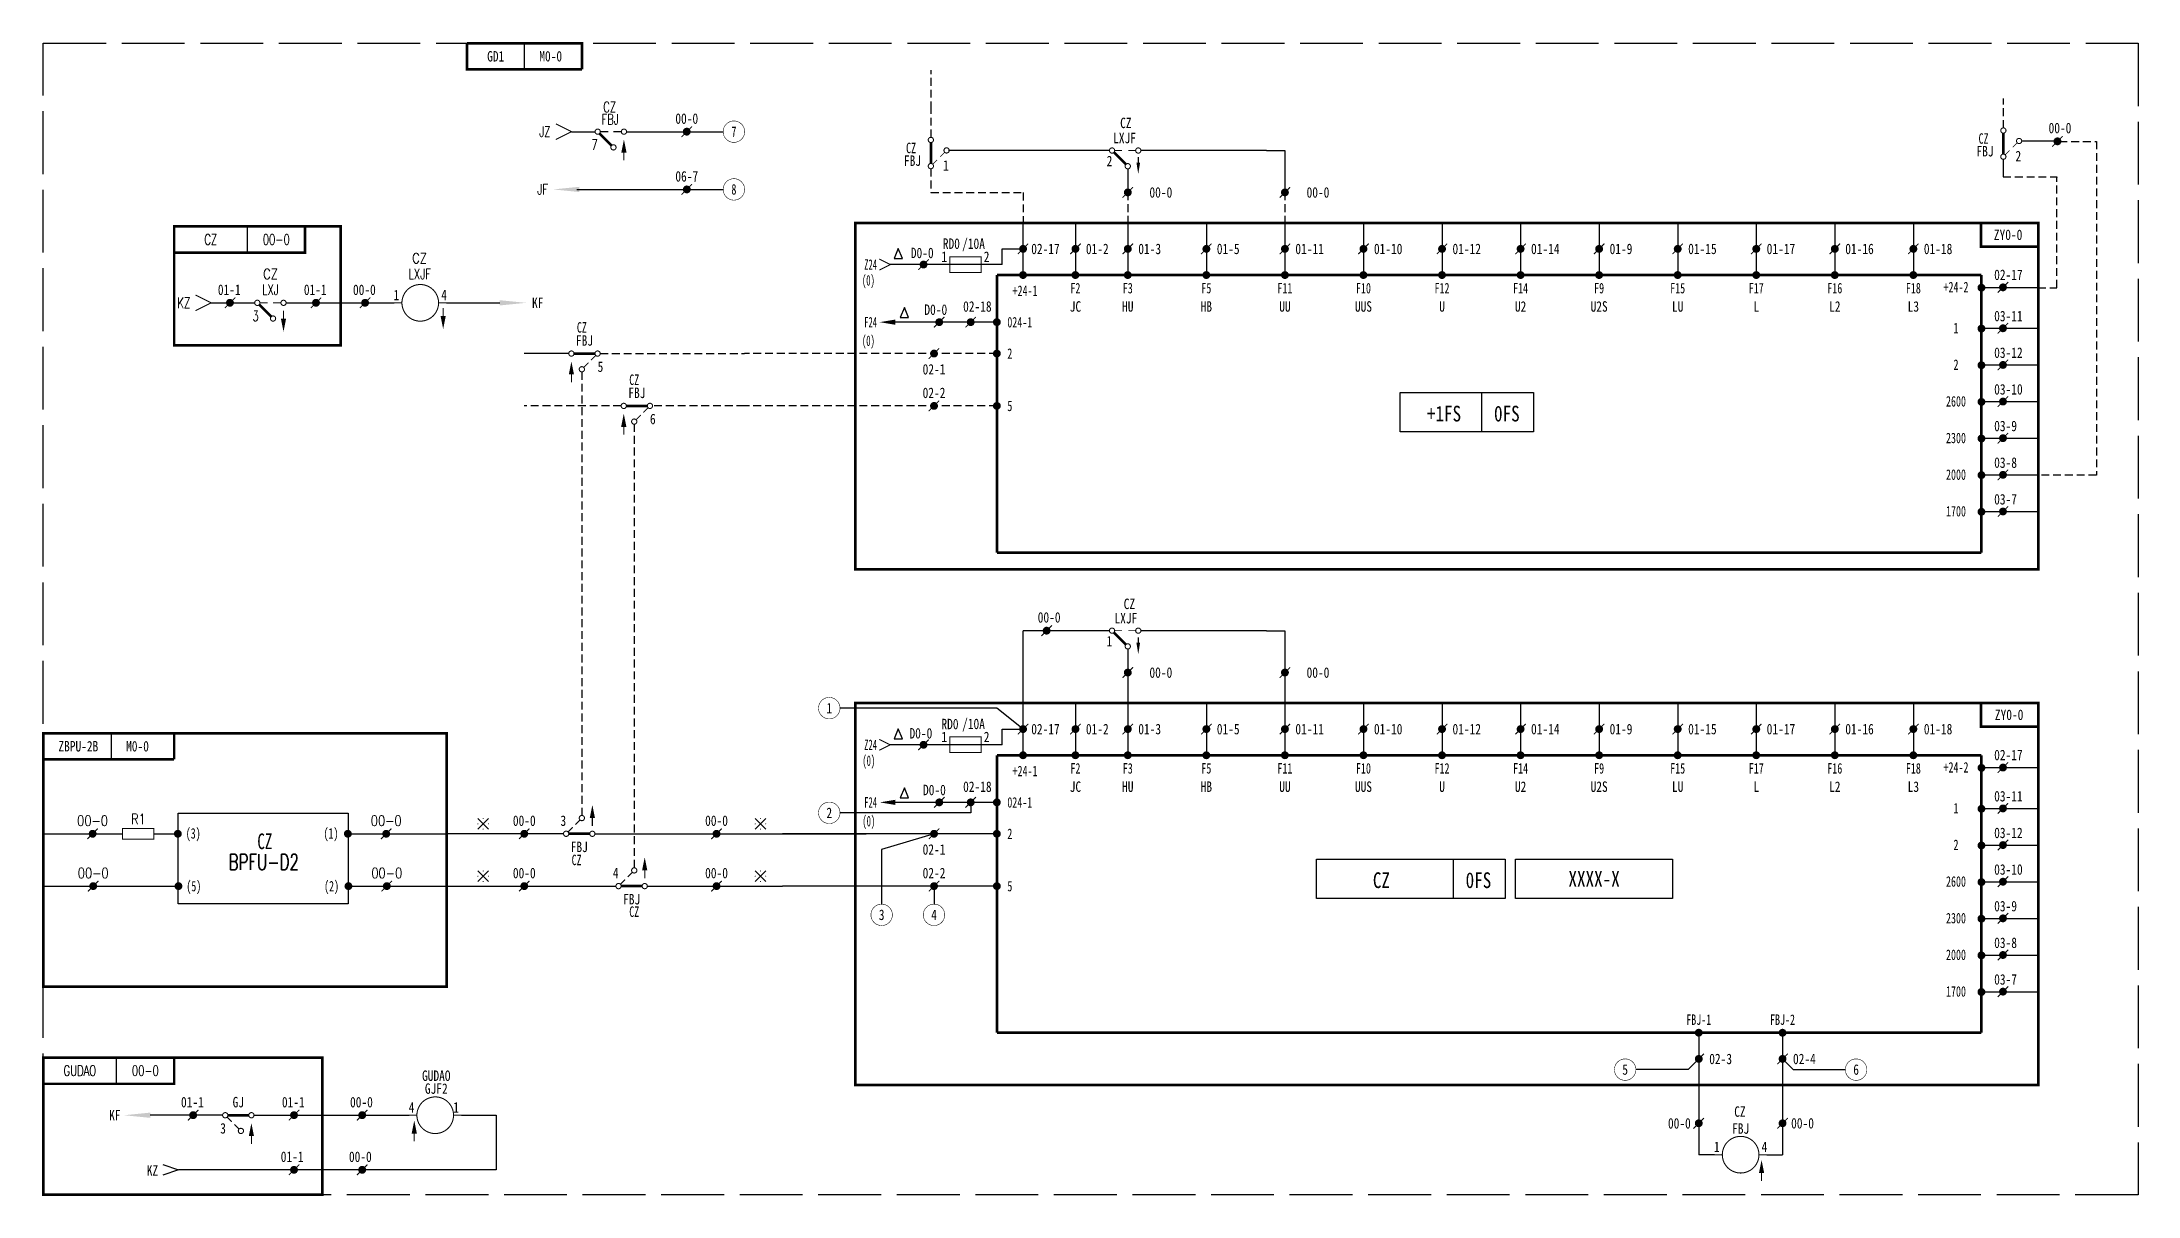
# Model space of a CAD drawing. Header units: millimetres. Extents: x 0 to 400, y -220 to 0.
import ezdxf
from ezdxf.enums import TextEntityAlignment as Align

# ---------------------------------------------------------------- set-up
doc = ezdxf.new("R2010")
doc.units = ezdxf.units.MM
doc.linetypes.add('ACAD_ISO02W100', pattern=[15, 12, -3])
doc.linetypes.add('DASHEDX2', pattern=[1.5, 1, -0.5])
for name, color, linetype in [('define', 7, 'Continuous'), ('hide', 7, 'Continuous'), ('tie', 7, 'Continuous')]:
    doc.layers.add(name, color=color, linetype=linetype)
doc.styles.add('HZ', font='TXT', dxfattribs={"width": 0.7, "bigfont": 'HZTXT'})

# ---------------------------------------------------------------- blocks, each defined once
blk = doc.blocks.new('conti_2')
for points in [[(-0.95, 0, 0.1, 0.1, 1), (-1.05, 0, 0.1, 0.1, 1)], [(0.05, 1, 0.1, 0.1, 1), (-0.05, 1, 0.1, 0.1, 1)], [(1.05, 0, 0.1, 0.1, 1), (0.95, 0, 0.1, 0.1, 1)], [(0.05, -1, 0.1, 0.1, 1), (-0.05, -1, 0.1, 0.1, 1)]]:
    blk.add_lwpolyline(points, format="xyseb", close=True)
for points in [[(-1, -1), (1, 1)], [(1, -1), (-1, 1)]]:
    blk.add_lwpolyline(points)
blk.add_attdef('1', text='', height=2).set_placement((2.27, 0.09), align=Align.MIDDLE)
blk = doc.blocks.new('JX')
at = {"const_width": 0.75}
blk.add_lwpolyline([(-0.375, 0, 1), (0.375, 0, 1)], format="xyb", close=True, dxfattribs=at)
at = {"width": 0.7}
blk.add_attdef('Z20', text='', height=2, dxfattribs=at).set_placement((0, -3.5), align=Align.CENTER)
blk = doc.blocks.new('JY')
at = {"const_width": 0.75}
blk.add_lwpolyline([(0.375, 0, -1), (-0.375, 0, -1)], format="xyb", close=True, dxfattribs=at)
at = {"width": 0.7}
blk.add_attdef('Z20', text='', height=2, dxfattribs=at).set_placement((1.5, 0), align=Align.MIDDLE_LEFT)
blk = doc.blocks.new('JS')
at = {"const_width": 0.75}
blk.add_lwpolyline([(-0.375, 0, -1), (0.375, 0, -1)], format="xyb", close=True, dxfattribs=at)
at = {"width": 0.7}
blk.add_attdef('Z20', text='', height=2, dxfattribs=at).set_placement((0, 1.5), align=Align.CENTER)
blk = doc.blocks.new('JTX')
at = {"const_width": 0.2}
blk.add_lwpolyline([(0, -2.5), (0, -4)], dxfattribs=at)
blk.add_solid([(-0.5, -2.5), (0.5, -2.5), (0, 0)])

msp = doc.modelspace()

# ---------------------------------------------------------------- linework, layer by layer
at = {"color": 7}
for p, q in [((91.9, -5), (91.9, 0)), ((100.88, -16.9), (105.38, -16.9)), ((111.38, -16.9), (122.88, -16.9)), ((122.88, -16.9), (129.88, -16.9)), ((207.09, -24), (207.09, -28.5)), ((233.59, -20.5), (209.59, -20.5)), ((101.88, -27.93), (129.88, -27.93)), ((39, -40), (39, -35)), ((187.09, -44.29), (187.09, -34.29)), ((197.09, -34.29), (197.09, -44.29)), ((207.09, -34.29), (207.09, -44.29)), ((222.09, -34.29), (222.09, -44.29)), ((237.09, -34.29), (237.09, -44.29)), ((252.09, -34.29), (252.09, -44.29)), ((267.09, -34.29), (267.09, -44.29)), ((282.09, -34.29), (282.09, -44.29)), ((297.09, -34.29), (297.09, -44.29)), ((312.09, -34.29), (312.09, -44.29)), ((327.09, -34.29), (327.09, -44.29)), ((342.09, -34.29), (342.09, -44.29)), ((357.09, -34.29), (357.09, -44.29)), ((183.09, -42.29), (183.09, -39.29)), ((183.09, -39.29), (187.09, -39.29)), ((183.09, -42.29), (161.73, -42.29)), ((32.08, -49.6), (40.38, -49.6)), ((46.38, -49.6), (66.99, -49.6)), ((182.09, -53.29), (162.72, -53.29)), ((182.09, -59.29), (182.09, -59.29)), ((259.11, -74.26), (259.11, -66.76)), ((259.11, -66.76), (284.55, -66.76)), ((274.63, -66.76), (274.63, -74.26)), ((284.55, -66.76), (284.55, -74.26)), ((182.09, -69.29), (182.09, -69.29)), ((284.55, -74.26), (259.11, -74.26)), ((187.09, -126.03), (187.09, -112.23)), ((207.09, -115.73), (207.09, -120.23)), ((233.59, -112.23), (209.59, -112.23)), ((207.09, -120.23), (207.09, -126.03)), ((237.09, -120.23), (237.09, -126.03)), ((182.09, -127.03), (152.09, -127.03)), ((187.09, -131.03), (182.09, -127.03)), ((187.09, -136.03), (187.09, -126.03)), ((197.09, -126.03), (197.09, -136.03)), ((207.09, -126.03), (207.09, -136.03)), ((222.09, -126.03), (222.09, -136.03)), ((237.09, -126.03), (237.09, -136.03)), ((252.09, -126.03), (252.09, -136.03)), ((267.09, -126.03), (267.09, -136.03)), ((282.09, -126.03), (282.09, -136.03)), ((297.09, -126.03), (297.09, -136.03)), ((312.09, -126.03), (312.09, -136.03)), ((327.09, -126.03), (327.09, -136.03)), ((342.09, -126.03), (342.09, -136.03)), ((357.09, -126.03), (357.09, -136.03)), ((183.09, -134.03), (183.09, -131.03)), ((183.09, -131.03), (187.09, -131.03)), ((183.09, -134.03), (161.73, -134.03)), ((177.09, -147.03), (152.09, -147.03)), ((182.09, -145.03), (162.72, -145.03)), ((177.09, -145.03), (177.09, -147.03)), ((99.35, -151.03), (77.1, -151.03)), ((105.35, -151.03), (141.13, -151.03)), ((182.09, -151.03), (141.13, -151.03)), ((170.09, -151.03), (160.09, -154.03)), ((182.09, -151.03), (182.09, -151.03)), ((160.09, -154.03), (160.09, -164.52)), ((243.13, -163.4), (243.13, -155.9)), ((243.13, -155.9), (279.13, -155.9)), ((269.21, -155.9), (269.21, -163.4)), ((279.13, -155.9), (279.13, -163.4)), ((77.05, -161.03), (109.35, -161.03)), ((115.35, -161.03), (141.13, -161.03)), ((182.09, -161.03), (141.13, -161.03)), ((170.09, -161.03), (170.09, -164.52)), ((182.09, -161.03), (182.09, -161.03)), ((279.13, -163.4), (243.13, -163.4)), ((316.11, -189.04), (316.11, -203.04)), ((332.11, -189.04), (332.11, -203.04)), ((14, -198.8), (14, -193.8)), ((314.11, -196.09), (304.11, -196.09)), ((316.11, -194.04), (314.11, -196.09)), ((332.11, -194.04), (334.11, -196.09)), ((334.11, -196.09), (344.11, -196.09)), ((316.11, -203.04), (316.11, -212.34)), ((332.11, -203.04), (332.11, -212.34)), ((40.25, -204.8), (53.32, -204.8)), ((53.32, -204.8), (69.85, -204.8)), ((319.11, -212.34), (316.11, -212.34)), ((329.11, -212.34), (332.11, -212.34))]:
    msp.add_line(p, q, dxfattribs=at)
at = {"color": 7, "linetype": 'DASHEDX2', "ltscale": 1.5}
for p, q in [((169.52, -12.64), (169.52, -5.13)), ((384.98, -18.75), (392.03, -18.75)), ((169.51, -23.98), (169.51, -28.54)), ((384.51, -46.71), (384.51, -25.72)), ((169.51, -28.54), (187.09, -28.54)), ((187.09, -28.54), (187.09, -34.51)), ((207.09, -28.5), (207.09, -34.29)), ((237.09, -28.5), (237.09, -34.29)), ((380.87, -46.71), (384.51, -46.71)), ((106.35, -59.29), (133.9, -59.29)), ((182.09, -59.29), (133.9, -59.29)), ((102.85, -62.81), (102.85, -147.53)), ((133.9, -69.29), (116.35, -69.29)), ((182.09, -69.29), (133.9, -69.29)), ((112.85, -72.76), (112.85, -157.53))]:
    msp.add_line(p, q, dxfattribs=at)
for p, q in [((377.78, -18.68), (384.61, -18.68)), ((203.59, -20.5), (172.87, -20.5)), ((374.23, -22.14), (374.23, -25.5)), ((380.87, -46.71), (369.9, -46.71)), ((76.99, -49.6), (87.18, -49.6)), ((380.93, -54.52), (369.9, -54.52)), ((380.93, -61.52), (369.9, -61.52)), ((380.93, -68.52), (369.9, -68.52)), ((380.93, -75.52), (369.9, -75.52)), ((380.93, -82.52), (369.9, -82.52)), ((380.93, -89.52), (369.9, -89.52)), ((203.59, -112.23), (187.09, -112.23)), ((13.02, -136.82), (13.02, -131.82)), ((380.87, -138.44), (369.9, -138.44)), ((380.93, -146.26), (369.9, -146.26)), ((0, -151.03), (15.16, -151.03)), ((21.08, -151.03), (25.69, -151.03)), ((58.14, -151.03), (77.1, -151.03)), ((141.13, -151.03), (157.14, -151.03)), ((380.93, -153.26), (369.9, -153.26)), ((0, -161.03), (25.8, -161.03)), ((58.18, -161.03), (77.05, -161.03)), ((380.93, -160.26), (369.9, -160.26)), ((380.93, -167.26), (369.9, -167.26)), ((380.93, -174.26), (369.9, -174.26)), ((380.93, -181.26), (369.9, -181.26))]:
    msp.add_line(p, q)
at = {"color": 7}
for points, const_width in [([(80.9, 0), (80.9, -5), (102.9, -5)], 0.5), ([(80.9, 0), (102.9, 0), (102.9, -5)], 0.5), ([(97.88, -18.4), (100.88, -16.9), (97.88, -15.4)], 0.2), ([(121.88, -17.9), (123.88, -15.9)], 0.2), ([(106.15, -17.17), (108.52, -19.54)], 0.5), ([(106.38, -16.9), (107.88, -16.9)], 0.2), ([(108.88, -16.9), (110.38, -16.9)], 0.2), ([(383.61, -19.75), (385.61, -17.75)], 0.2), ([(110.88, -20.9), (110.88, -22.4)], 0.2), ([(204.45, -20.85), (206.74, -23.14)], 0.5), ([(205.99, -20.5), (204.59, -20.5)], 0.15), ([(208.59, -20.5), (207.19, -20.5)], 0.15), ([(121.88, -28.93), (123.88, -26.93)], 0.2), ([(206.09, -29.5), (208.09, -27.5)], 0.2), ([(236.09, -29.5), (238.09, -27.5)], 0.2), ([(50, -35), (25, -35), (25, -40)], 0.5), ([(50, -35), (50, -40), (25, -40)], 0.5), ([(369.99, -34.34), (369.99, -38.86), (380.87, -38.86)], 0.5), ([(29.08, -51.1), (32.08, -49.6), (29.08, -48.1)], 0.2), ([(36.66, -48.59), (34.66, -50.59)], 0.2), ([(43.62, -52.33), (41.24, -49.95)], 0.5), ([(41.38, -49.6), (42.88, -49.6)], 0.2), ([(43.88, -49.6), (45.38, -49.6)], 0.2), ([(45.88, -52.6), (45.88, -51.1)], 0.2), ([(53.08, -48.59), (51.08, -50.59)], 0.2), ([(62.45, -48.59), (60.45, -50.59)], 0.2), ([(68.49, -49.6), (66.99, -49.6)], 0.2), ([(75.49, -49.6), (76.99, -49.6)], 0.2), ([(76.36, -52.1), (76.36, -50.6)], 0.2), ([(101.35, -59.29), (105.35, -59.29)], 0.5), ([(105.53, -59.61), (104.6, -60.54)], 0.2), ([(100.85, -63.29), (100.85, -64.79)], 0.2), ([(104.1, -61.04), (103.16, -61.98)], 0.2), ([(111.35, -69.29), (115.35, -69.29)], 0.5), ([(114.1, -71.04), (113.16, -71.98)], 0.2), ([(115.53, -69.61), (114.6, -70.54)], 0.2), ([(110.85, -73.29), (110.85, -74.79)], 0.2), ([(190.6, -113.23), (192.6, -111.23)], 0.2), ([(204.45, -112.59), (206.74, -114.88)], 0.5), ([(205.99, -112.23), (204.59, -112.23)], 0.15), ([(208.59, -112.23), (207.19, -112.23)], 0.15), ([(206.09, -121.23), (208.09, -119.23)], 0.2), ([(236.09, -121.23), (238.09, -119.23)], 0.2), ([(155.09, -126.03), (155.09, -199.04), (380.93, -199.04), (380.93, -126.03), (155.09, -126.03)], 0.5), ([(369.99, -126.03), (369.99, -130.55), (380.87, -130.55)], 0.5), ([(182.09, -189.04), (182.09, -136.03)], 0.5), ([(370.09, -136.03), (182.09, -136.03)], 0.5), ([(370.09, -189.04), (370.09, -136.03)], 0.5), ([(104.85, -148.03), (104.85, -149.53)], 0.2), ([(8.43, -152.03), (10.43, -150.03)], 0.2), ([(64.49, -152.03), (66.49, -150.03)], 0.2), ([(90.85, -152.03), (92.85, -150.03)], 0.2), ([(100.17, -150.71), (101.1, -149.78)], 0.2), ([(104.35, -151.03), (100.35, -151.03)], 0.5), ([(101.6, -149.28), (102.54, -148.34)], 0.2), ([(127.56, -152.03), (129.56, -150.03)], 0.2), ([(8.54, -162.03), (10.54, -160.03)], 0.2), ([(64.6, -162.03), (66.6, -160.03)], 0.2), ([(90.85, -162.03), (92.85, -160.03)], 0.2), ([(110.17, -160.71), (111.1, -159.78)], 0.2), ([(111.6, -159.28), (112.54, -158.34)], 0.2), ([(114.85, -158.03), (114.85, -159.53)], 0.2), ([(127.56, -162.03), (129.56, -160.03)], 0.2), ([(114.35, -161.03), (110.35, -161.03)], 0.5), ([(370.09, -189.04), (182.09, -189.04)], 0.5), ([(25, -193.8), (0, -193.8), (0, -198.8)], 0.5), ([(25, -193.8), (25, -198.8), (0, -198.8)], 0.5), ([(29.62, -203.79), (27.62, -205.79)], 0.2), ([(48.89, -203.79), (46.89, -205.79)], 0.2), ([(61.9, -203.79), (59.9, -205.79)], 0.2), ([(36, -206.05), (35.06, -205.11)], 0.2), ([(39.25, -204.8), (35.25, -204.8)], 0.5), ([(37.43, -207.48), (36.5, -206.55)], 0.2), ([(71.35, -204.8), (69.85, -204.8)], 0.2), ([(78.35, -204.8), (79.85, -204.8)], 0.2), ([(39.75, -208.8), (39.75, -210.3)], 0.2), ([(70.85, -208.3), (70.85, -209.8)], 0.2), ([(48.89, -214.23), (46.89, -216.23)], 0.2), ([(61.9, -214.23), (59.9, -216.23)], 0.2), ([(320.61, -212.34), (319.11, -212.34)], 0.2), ([(327.61, -212.34), (329.11, -212.34)], 0.2)]:
    msp.add_lwpolyline(points, dxfattribs=dict(at, const_width=const_width))
at = {"color": 7, "linetype": 'DASHEDX2', "ltscale": 1.5}
for points in [[(374.3, -16.18), (374.3, -10.58)], [(169.52, -17.98), (169.52, -12.64)], [(392.03, -18.75), (392.03, -82.52), (380.93, -82.52)], [(374.23, -22.18), (374.23, -25.5), (384.51, -25.5), (384.51, -25.63)], [(110.35, -69.29), (91.85, -69.29)]]:
    msp.add_lwpolyline(points, dxfattribs=at)
at = {"color": 7}
for points, const_width in [([(129.83, -16.9, 1), (133.93, -16.9, 1)], 0.1), ([(122.5, -16.9, 1), (123.25, -16.9, 1)], 0.75), ([(204.59, -20.5, -1), (203.59, -20.5, -1)], 0.2), ([(209.59, -20.5, -1), (208.59, -20.5, -1)], 0.2), ([(384.23, -18.75, 1), (384.98, -18.75, 1)], 0.75), ([(207.59, -23.5, -1), (206.59, -23.5, -1)], 0.2), ([(122.51, -27.93, 1), (123.26, -27.93, 1)], 0.75), ([(129.83, -27.93, 1), (133.93, -27.93, 1)], 0.1), ([(206.72, -28.5, 1), (207.47, -28.5, 1)], 0.75), ([(236.72, -28.5, 1), (237.47, -28.5, 1)], 0.75), ([(68.49, -49.6, 1), (75.49, -49.6, 1)], 0.2), ([(36.03, -49.59, 1), (35.28, -49.59, 1)], 0.75), ([(52.46, -49.59, 1), (51.71, -49.59, 1)], 0.75), ([(61.83, -49.59, 1), (61.08, -49.59, 1)], 0.75), ([(191.22, -112.23, 1), (191.97, -112.23, 1)], 0.75), ([(204.59, -112.23, -1), (203.59, -112.23, -1)], 0.2), ([(209.59, -112.23, -1), (208.59, -112.23, -1)], 0.2), ([(207.59, -115.23, -1), (206.59, -115.23, -1)], 0.2), ([(206.72, -120.23, 1), (207.47, -120.23, 1)], 0.75), ([(236.72, -120.23, 1), (237.47, -120.23, 1)], 0.75), ([(148.04, -127.03, 1), (152.14, -127.03, 1)], 0.1), ([(148.04, -147.03, 1), (152.14, -147.03, 1)], 0.1), ([(9.06, -151.03, 1), (9.81, -151.03, 1)], 0.75), ([(65.12, -151.03, 1), (65.87, -151.03, 1)], 0.75), ([(91.48, -151.03, 1), (92.23, -151.03, 1)], 0.75), ([(128.19, -151.03, 1), (128.94, -151.03, 1)], 0.75), ([(9.17, -161.03, 1), (9.92, -161.03, 1)], 0.75), ([(65.23, -161.03, 1), (65.98, -161.03, 1)], 0.75), ([(91.48, -161.03, 1), (92.23, -161.03, 1)], 0.75), ([(128.19, -161.03, 1), (128.94, -161.03, 1)], 0.75), ([(158.04, -166.52, 1), (162.14, -166.52, 1)], 0.1), ([(168.04, -166.52, 1), (172.14, -166.52, 1)], 0.1), ([(300.01, -196.09, 1), (304.11, -196.09, 1)], 0.1), ([(344.11, -196.09, 1), (348.21, -196.09, 1)], 0.1), ([(29, -204.79, 1), (28.25, -204.79, 1)], 0.75), ([(48.26, -204.79, 1), (47.51, -204.79, 1)], 0.75), ([(61.28, -204.79, 1), (60.53, -204.79, 1)], 0.75), ([(78.35, -204.8, -1), (71.35, -204.8, -1)], 0.2), ([(320.61, -212.34, 1), (327.61, -212.34, 1)], 0.2), ([(48.26, -215.23, 1), (47.51, -215.23, 1)], 0.75), ([(61.28, -215.23, 1), (60.53, -215.23, 1)], 0.75)]:
    msp.add_lwpolyline(points, format="xyb", close=True, dxfattribs=dict(at, const_width=const_width))
for points in [[(171.49, -19.48, 0, 0, 0), (171.49, -18.48, 0.8, 0, 0), (171.49, -16.28, 0, 0, 0)], [(376.28, -17.68, 0, 0, 0), (376.28, -16.68, 0.8, 0, 0), (376.28, -14.48, 0, 0, 0)]]:
    msp.add_lwpolyline(points, format="xyseb")
at = {"color": 7, "const_width": 0.2}
for points in [[(105.88, -16.4, -1), (105.88, -17.4, -1), (105.88, -16.4)], [(108.88, -19.4, -1), (108.88, -20.4, -1), (108.88, -19.4)], [(110.88, -16.4, -1), (110.88, -17.4, -1), (110.88, -16.4)], [(40.88, -50.1, 1), (40.88, -49.1, 1), (40.88, -50.1)], [(43.88, -53.1, 1), (43.88, -52.1, 1), (43.88, -53.1)], [(45.88, -50.1, 1), (45.88, -49.1, 1), (45.88, -50.1)], [(100.85, -59.79, -1), (100.85, -58.79, -1), (100.85, -59.79)], [(105.85, -59.79, -1), (105.85, -58.79, -1), (105.85, -59.79)], [(102.85, -62.79, -1), (102.85, -61.79, -1), (102.85, -62.79)], [(110.85, -69.79, -1), (110.85, -68.79, -1), (110.85, -69.79)], [(112.85, -72.79, -1), (112.85, -71.79, -1), (112.85, -72.79)], [(115.85, -69.79, -1), (115.85, -68.79, -1), (115.85, -69.79)], [(102.85, -147.53, -1), (102.85, -148.53, -1), (102.85, -147.53)], [(99.85, -150.53, -1), (99.85, -151.53, -1), (99.85, -150.53)], [(104.85, -150.53, -1), (104.85, -151.53, -1), (104.85, -150.53)], [(112.85, -157.53, -1), (112.85, -158.53, -1), (112.85, -157.53)], [(109.85, -160.53, -1), (109.85, -161.53, -1), (109.85, -160.53)], [(114.85, -160.53, -1), (114.85, -161.53, -1), (114.85, -160.53)], [(34.75, -204.3, -1), (34.75, -205.3, -1), (34.75, -204.3)], [(37.75, -207.3, -1), (37.75, -208.3, -1), (37.75, -207.3)], [(39.75, -204.3, -1), (39.75, -205.3, -1), (39.75, -204.3)]]:
    msp.add_lwpolyline(points, format="xyb", dxfattribs=at)
for points, const_width in [([(169.99, -18.48, -1), (168.99, -18.48, -1)], 0.2), ([(172.99, -20.48, -1), (171.99, -20.48, -1)], 0.2), ([(374.78, -16.68, -1), (373.78, -16.68, -1)], 0.2), ([(377.78, -18.68, -1), (376.78, -18.68, -1)], 0.2), ([(169.99, -23.48, -1), (168.99, -23.48, -1)], 0.2), ([(374.78, -21.68, -1), (373.78, -21.68, -1)], 0.2), ([(186.72, -39.29, 1), (187.47, -39.29, 1)], 0.75), ([(196.72, -39.29, 1), (197.47, -39.29, 1)], 0.75), ([(206.72, -39.29, 1), (207.47, -39.29, 1)], 0.75), ([(221.72, -39.29, 1), (222.47, -39.29, 1)], 0.75), ([(236.72, -39.29, 1), (237.47, -39.29, 1)], 0.75), ([(251.72, -39.29, 1), (252.47, -39.29, 1)], 0.75), ([(266.72, -39.29, 1), (267.47, -39.29, 1)], 0.75), ([(281.72, -39.29, 1), (282.47, -39.29, 1)], 0.75), ([(296.72, -39.29, 1), (297.47, -39.29, 1)], 0.75), ([(311.72, -39.29, 1), (312.47, -39.29, 1)], 0.75), ([(326.72, -39.29, 1), (327.47, -39.29, 1)], 0.75), ([(341.72, -39.29, 1), (342.47, -39.29, 1)], 0.75), ([(356.72, -39.29, 1), (357.47, -39.29, 1)], 0.75), ([(167.72, -42.29, 1), (168.47, -42.29, 1)], 0.75), ([(373.83, -46.64, 1), (374.58, -46.64, 1)], 0.75), ([(170.72, -53.29, 1), (171.47, -53.29, 1)], 0.75), ([(176.72, -53.29, 1), (177.47, -53.29, 1)], 0.75), ([(373.83, -54.46, 1), (374.58, -54.46, 1)], 0.75), ([(169.72, -59.29, 1), (170.47, -59.29, 1)], 0.75), ([(373.83, -61.46, 1), (374.58, -61.46, 1)], 0.75), ([(373.83, -68.46, 1), (374.58, -68.46, 1)], 0.75), ([(169.72, -69.29, 1), (170.47, -69.29, 1)], 0.75), ([(373.83, -75.46, 1), (374.58, -75.46, 1)], 0.75), ([(373.83, -82.46, 1), (374.58, -82.46, 1)], 0.75), ([(373.83, -89.46, 1), (374.58, -89.46, 1)], 0.75), ([(186.72, -131.03, 1), (187.47, -131.03, 1)], 0.75), ([(196.72, -131.03, 1), (197.47, -131.03, 1)], 0.75), ([(206.72, -131.03, 1), (207.47, -131.03, 1)], 0.75), ([(221.72, -131.03, 1), (222.47, -131.03, 1)], 0.75), ([(236.72, -131.03, 1), (237.47, -131.03, 1)], 0.75), ([(251.72, -131.03, 1), (252.47, -131.03, 1)], 0.75), ([(266.72, -131.03, 1), (267.47, -131.03, 1)], 0.75), ([(281.72, -131.03, 1), (282.47, -131.03, 1)], 0.75), ([(296.72, -131.03, 1), (297.47, -131.03, 1)], 0.75), ([(311.72, -131.03, 1), (312.47, -131.03, 1)], 0.75), ([(326.72, -131.03, 1), (327.47, -131.03, 1)], 0.75), ([(341.72, -131.03, 1), (342.47, -131.03, 1)], 0.75), ([(356.72, -131.03, 1), (357.47, -131.03, 1)], 0.75), ([(167.72, -134.03, 1), (168.47, -134.03, 1)], 0.75), ([(373.83, -138.38, 1), (374.58, -138.38, 1)], 0.75), ([(170.72, -145.03, 1), (171.47, -145.03, 1)], 0.75), ([(176.72, -145.03, 1), (177.47, -145.03, 1)], 0.75), ([(373.83, -146.19, 1), (374.58, -146.19, 1)], 0.75), ([(25.33, -151.03, 1), (26.08, -151.03, 1)], 0.75), ([(57.79, -151.03, 1), (58.54, -151.03, 1)], 0.75), ([(169.72, -151.03, 1), (170.47, -151.03, 1)], 0.75), ([(373.83, -153.19, 1), (374.58, -153.19, 1)], 0.75), ([(373.83, -160.19, 1), (374.58, -160.19, 1)], 0.75), ([(25.44, -161.03, 1), (26.19, -161.03, 1)], 0.75), ([(57.9, -161.03, 1), (58.65, -161.03, 1)], 0.75), ([(169.72, -161.03, 1), (170.47, -161.03, 1)], 0.75), ([(373.83, -167.19, 1), (374.58, -167.19, 1)], 0.75), ([(373.83, -174.19, 1), (374.58, -174.19, 1)], 0.75), ([(373.83, -181.19, 1), (374.58, -181.19, 1)], 0.75), ([(315.74, -194.04, 1), (316.49, -194.04, 1)], 0.75), ([(331.74, -194.04, 1), (332.49, -194.04, 1)], 0.75), ([(315.74, -206.34, 1), (316.49, -206.34, 1)], 0.75), ([(331.74, -206.34, 1), (332.49, -206.34, 1)], 0.75)]:
    msp.add_lwpolyline(points, format="xyb", close=True, dxfattribs=dict(const_width=const_width))
for points, const_width in [([(169.49, -22.98), (169.49, -18.98)], 0.5), ([(374.28, -21.18), (374.28, -17.18)], 0.5), ([(376.08, -19.88), (376.92, -19.03)], 0.15), ([(169.85, -23.13), (170.69, -22.28)], 0.15), ([(171.29, -21.68), (172.14, -20.84)], 0.15), ([(374.63, -21.33), (375.48, -20.48)], 0.15), ([(186.09, -40.29), (188.09, -38.29)], 0.2), ([(196.09, -40.29), (198.09, -38.29)], 0.2), ([(206.09, -40.29), (208.09, -38.29)], 0.2), ([(221.09, -40.29), (223.09, -38.29)], 0.2), ([(236.09, -40.29), (238.09, -38.29)], 0.2), ([(251.09, -40.29), (253.09, -38.29)], 0.2), ([(266.09, -40.29), (268.09, -38.29)], 0.2), ([(281.09, -40.29), (283.09, -38.29)], 0.2), ([(296.09, -40.29), (298.09, -38.29)], 0.2), ([(311.09, -40.29), (313.09, -38.29)], 0.2), ([(326.09, -40.29), (328.09, -38.29)], 0.2), ([(341.09, -40.29), (343.09, -38.29)], 0.2), ([(356.09, -40.29), (358.09, -38.29)], 0.2), ([(159.65, -43.33), (161.73, -42.29), (159.65, -41.25)], 0.2), ([(167.09, -43.29), (169.09, -41.29)], 0.2), ([(171.09, -42.29), (181.09, -42.29)], 0.2), ([(373.2, -47.64), (375.2, -45.64)], 0.2), ([(170.09, -54.29), (172.09, -52.29)], 0.2), ([(176.09, -54.29), (178.09, -52.29)], 0.2), ([(373.2, -55.46), (375.2, -53.46)], 0.2), ([(169.09, -60.29), (171.09, -58.29)], 0.2), ([(373.2, -62.46), (375.2, -60.46)], 0.2), ([(373.2, -69.46), (375.2, -67.46)], 0.2), ([(169.09, -70.29), (171.09, -68.29)], 0.2), ([(373.2, -76.46), (375.2, -74.46)], 0.2), ([(373.2, -83.46), (375.2, -81.46)], 0.2), ([(373.2, -90.46), (375.2, -88.46)], 0.2), ([(0, -131.82), (25, -131.82), (25, -136.82)], 0.5), ([(0, -131.82), (0, -136.82), (25, -136.82)], 0.5), ([(186.09, -132.03), (188.09, -130.03)], 0.2), ([(196.09, -132.03), (198.09, -130.03)], 0.2), ([(206.09, -132.03), (208.09, -130.03)], 0.2), ([(221.09, -132.03), (223.09, -130.03)], 0.2), ([(236.09, -132.03), (238.09, -130.03)], 0.2), ([(251.09, -132.03), (253.09, -130.03)], 0.2), ([(266.09, -132.03), (268.09, -130.03)], 0.2), ([(281.09, -132.03), (283.09, -130.03)], 0.2), ([(296.09, -132.03), (298.09, -130.03)], 0.2), ([(311.09, -132.03), (313.09, -130.03)], 0.2), ([(326.09, -132.03), (328.09, -130.03)], 0.2), ([(341.09, -132.03), (343.09, -130.03)], 0.2), ([(356.09, -132.03), (358.09, -130.03)], 0.2), ([(159.65, -135.07), (161.73, -134.03), (159.65, -132.99)], 0.2), ([(167.09, -135.03), (169.09, -133.03)], 0.2), ([(171.09, -134.03), (181.09, -134.03)], 0.2), ([(373.2, -139.38), (375.2, -137.38)], 0.2), ([(170.09, -146.03), (172.09, -144.03)], 0.2), ([(176.09, -146.03), (178.09, -144.03)], 0.2), ([(373.2, -147.19), (375.2, -145.19)], 0.2), ([(169.09, -152.03), (171.09, -150.03)], 0.2), ([(373.2, -154.19), (375.2, -152.19)], 0.2), ([(169.09, -162.03), (171.09, -160.03)], 0.2), ([(373.2, -161.19), (375.2, -159.19)], 0.2), ([(373.2, -168.19), (375.2, -166.19)], 0.2), ([(373.2, -175.19), (375.2, -173.19)], 0.2), ([(373.2, -182.19), (375.2, -180.19)], 0.2), ([(315.11, -195.04), (317.11, -193.04)], 0.2), ([(331.11, -195.04), (333.11, -193.04)], 0.2), ([(315.11, -207.34), (317.11, -205.34)], 0.2), ([(331.11, -207.34), (333.11, -205.34)], 0.2)]:
    msp.add_lwpolyline(points, dxfattribs=dict(const_width=const_width))
at = {"color": 7}
for points in [[(209.09, -25, 0, 0.7, 0), (209.09, -22.8, 0.7, 0.7, 0)], [(209.09, -116.73, 0, 0.7, 0), (209.09, -114.53, 0.7, 0.7, 0)]]:
    msp.add_lwpolyline(points, format="xyseb", dxfattribs=at)
for points in [[(209.09, -21.8), (209.09, -22.8)], [(100.35, -59.29), (91.85, -59.29)], [(209.09, -113.53), (209.09, -114.53)], [(34.25, -204.8), (20.42, -204.8)], [(22.81, -214.23), (25.81, -215.23), (22.81, -216.23)]]:
    msp.add_lwpolyline(points, dxfattribs=at)
for points in [[(233.59, -20.5), (237.09, -20.5), (237.09, -28.5)], [(233.59, -112.23), (237.09, -112.23), (237.09, -120.23)], [(79.85, -204.8), (86.49, -204.8), (86.49, -215.23), (53.32, -215.23)], [(53.32, -215.23), (25.81, -215.23)]]:
    msp.add_lwpolyline(points)
at = {"color": 7, "const_width": 0.5}
for points in [[(25, -35), (56.81, -35), (56.81, -57.71), (25, -57.71)], [(155.09, -100.53), (380.93, -100.53), (380.93, -34.34), (155.09, -34.34)], [(0, -131.82), (77.05, -131.82), (77.05, -180.23), (0, -180.23)], [(53.32, -220), (0, -220), (0, -193.8), (53.32, -193.8)]]:
    msp.add_lwpolyline(points, close=True, dxfattribs=at)
at = {"const_width": 0.2}
for points in [[(176.09, -40.79), (173.09, -40.79), (173.09, -43.79), (179.09, -43.79), (179.09, -40.79)], [(176.09, -132.53), (173.09, -132.53), (173.09, -135.53), (179.09, -135.53), (179.09, -132.53)], [(18.14, -150.05), (15.14, -150.05), (15.14, -152.04), (21.14, -152.04), (21.14, -150.05)]]:
    msp.add_lwpolyline(points, close=True, dxfattribs=at)
at = {"color": 7, "linetype": 'DASHEDX2', "ltscale": 1.5, "const_width": 0.5}
for points in [[(182.09, -97.31), (182.09, -44.29)], [(370.09, -44.29), (182.09, -44.29)], [(370.09, -97.31), (370.09, -44.29)], [(370.09, -97.31), (182.09, -97.31)]]:
    msp.add_lwpolyline(points, dxfattribs=at)
for points in [[(25.79, -147.11), (58.25, -147.11), (58.25, -164.44), (25.79, -164.44)], [(281.13, -155.88), (311.13, -155.88), (311.13, -163.4), (281.13, -163.4)]]:
    msp.add_lwpolyline(points, close=True)
at = {"color": 7}
for points in [[(110.38, -20.9), (111.38, -20.9), (110.88, -18.4)], [(102.38, -27.43), (102.38, -28.43), (97.38, -27.93)], [(87.18, -49.1), (87.18, -50.1), (92.18, -49.6)], [(45.38, -52.6), (46.38, -52.6), (45.88, -55.1)], [(76.86, -52.1), (75.86, -52.1), (76.36, -54.6)], [(100.35, -63.29), (101.35, -63.29), (100.85, -60.79)], [(110.35, -73.29), (111.35, -73.29), (110.85, -70.79)], [(104.35, -148.03), (105.35, -148.03), (104.85, -145.53)], [(114.35, -158.03), (115.35, -158.03), (114.85, -155.53)], [(20.42, -204.3), (20.42, -205.3), (15.42, -204.8)], [(39.25, -208.8), (40.25, -208.8), (39.75, -206.3)], [(71.35, -208.3), (70.35, -208.3), (70.85, -205.8)]]:
    msp.add_solid(points, dxfattribs=at)
for points in [[(162.72, -52.79), (162.72, -53.79), (159.72, -53.29)], [(162.72, -144.53), (162.72, -145.53), (159.72, -145.03)]]:
    msp.add_solid(points)
at = {"layer": 'define'}
for p, q in [((163.27, -39.24), (162.48, -41.15)), ((164.06, -41.15), (163.27, -39.24)), ((162.48, -41.15), (164.06, -41.15)), ((164.43, -50.49), (163.63, -52.4)), ((165.22, -52.4), (164.43, -50.49)), ((163.63, -52.4), (165.22, -52.4)), ((163.27, -130.97), (162.48, -132.88)), ((164.06, -132.88), (163.27, -130.97)), ((162.48, -132.88), (164.06, -132.88)), ((164.43, -142.23), (163.63, -144.14)), ((165.22, -144.14), (164.43, -142.23)), ((163.63, -144.14), (165.22, -144.14))]:
    msp.add_line(p, q, dxfattribs=at)
at = {"layer": 'hide', "linetype": 'ACAD_ISO02W100'}
msp.add_lwpolyline([(0, 0), (400, 0), (400, -220), (0, -220)], close=True, dxfattribs=at)

# ---------------------------------------------------------------- block references
at = {"color": 7}
ref = msp.add_blockref('JY', (187.09, -44.29), dxfattribs=at)
ref.add_attrib('Z20', '+24-1', dxfattribs={"height": 2, "width": 0.7}).set_placement((185.09, -47.29), align=Align.MIDDLE_LEFT)
for name, p, values in [('JX', (197.09, -44.29), {'Z20': 'F2'}), ('JX', (207.09, -44.29), {'Z20': 'F3'}), ('JX', (222.09, -44.29), {'Z20': 'F5'}), ('JX', (237.09, -44.29), {'Z20': 'F11'}), ('JX', (252.09, -44.29), {'Z20': 'F10'}), ('JX', (267.09, -44.29), {'Z20': 'F12'}), ('JX', (282.09, -44.29), {'Z20': 'F14'}), ('JX', (297.09, -44.29), {'Z20': 'F9'}), ('JX', (312.09, -44.29), {'Z20': 'F15'}), ('JX', (327.09, -44.29), {'Z20': 'F17'}), ('JX', (342.09, -44.29), {'Z20': 'F16'}), ('JX', (357.09, -44.29), {'Z20': 'F18'}), ('JX', (197.09, -136.03), {'Z20': 'F2'}), ('JX', (207.09, -136.03), {'Z20': 'F3'}), ('JX', (222.09, -136.03), {'Z20': 'F5'}), ('JX', (237.09, -136.03), {'Z20': 'F11'}), ('JX', (252.09, -136.03), {'Z20': 'F10'}), ('JX', (267.09, -136.03), {'Z20': 'F12'}), ('JX', (282.09, -136.03), {'Z20': 'F14'}), ('JX', (297.09, -136.03), {'Z20': 'F9'}), ('JX', (312.09, -136.03), {'Z20': 'F15'}), ('JX', (327.09, -136.03), {'Z20': 'F17'}), ('JX', (342.09, -136.03), {'Z20': 'F16'}), ('JX', (357.09, -136.03), {'Z20': 'F18'}), ('JS', (316.11, -189.04), {'Z20': 'FBJ-1'}), ('JS', (332.11, -189.04), {'Z20': 'FBJ-2'})]:
    msp.add_blockref(name, p, dxfattribs=at).add_auto_attribs(values)
ref = msp.add_blockref('JS', (370.09, -46.71), dxfattribs=at)
ref.add_attrib('Z20', '+24-2', dxfattribs={"height": 2, "width": 0.7}).set_placement((365.23, -47.59), align=Align.CENTER)
ref = msp.add_blockref('JY', (182.09, -53.29), dxfattribs=dict(at, xscale=-1))
ref.add_attrib('Z20', '024-1', dxfattribs={"height": 2, "width": 0.7}).set_placement((184.09, -53.29), align=Align.MIDDLE_LEFT)
ref = msp.add_blockref('JS', (370.09, -54.52), dxfattribs=at)
ref.add_attrib('Z20', '1', dxfattribs={"height": 2, "width": 0.7}).set_placement((365.23, -55.41), align=Align.CENTER)
ref = msp.add_blockref('JY', (182.09, -59.29), dxfattribs=dict(at, xscale=-1))
ref.add_attrib('Z20', '2', dxfattribs={"height": 2, "width": 0.7}).set_placement((184.09, -59.29), align=Align.MIDDLE_LEFT)
ref = msp.add_blockref('JS', (370.09, -61.52), dxfattribs=at)
ref.add_attrib('Z20', '2', dxfattribs={"height": 2, "width": 0.7}).set_placement((365.23, -62.41), align=Align.CENTER)
ref = msp.add_blockref('JS', (370.09, -68.52), dxfattribs=at)
ref.add_attrib('Z20', '2600', dxfattribs={"height": 2, "width": 0.7}).set_placement((365.23, -69.41), align=Align.CENTER)
ref = msp.add_blockref('JY', (182.09, -69.29), dxfattribs=dict(at, xscale=-1))
ref.add_attrib('Z20', '5', dxfattribs={"height": 2, "width": 0.7}).set_placement((184.09, -69.29), align=Align.MIDDLE_LEFT)
ref = msp.add_blockref('JS', (370.09, -75.52), dxfattribs=at)
ref.add_attrib('Z20', '2300', dxfattribs={"height": 2, "width": 0.7}).set_placement((365.23, -76.41), align=Align.CENTER)
ref = msp.add_blockref('JS', (370.09, -82.52), dxfattribs=at)
ref.add_attrib('Z20', '2000', dxfattribs={"height": 2, "width": 0.7}).set_placement((365.23, -83.41), align=Align.CENTER)
ref = msp.add_blockref('JS', (370.09, -89.52), dxfattribs=at)
ref.add_attrib('Z20', '1700', dxfattribs={"height": 2, "width": 0.7}).set_placement((365.23, -90.41), align=Align.CENTER)
ref = msp.add_blockref('JY', (187.09, -136.03), dxfattribs=at)
ref.add_attrib('Z20', '+24-1', dxfattribs={"height": 2, "width": 0.7}).set_placement((185.09, -139.03), align=Align.MIDDLE_LEFT)
ref = msp.add_blockref('JS', (370.09, -138.44), dxfattribs=at)
ref.add_attrib('Z20', '+24-2', dxfattribs={"height": 2, "width": 0.7}).set_placement((365.23, -139.33), align=Align.CENTER)
ref = msp.add_blockref('JY', (182.09, -145.03), dxfattribs=dict(at, xscale=-1))
ref.add_attrib('Z20', '024-1', dxfattribs={"height": 2, "width": 0.7}).set_placement((184.09, -145.03), align=Align.MIDDLE_LEFT)
for name, p in [('conti_2', (84, -149.14)), ('conti_2', (136.95, -149.14)), ('conti_2', (84, -159.14)), ('conti_2', (136.95, -159.14)), ('JTX', (328.11, -213.34))]:
    msp.add_blockref(name, p, dxfattribs=at)
ref = msp.add_blockref('JS', (370.09, -146.26), dxfattribs=at)
ref.add_attrib('Z20', '1', dxfattribs={"height": 2, "width": 0.7}).set_placement((365.23, -147.14), align=Align.CENTER)
ref = msp.add_blockref('JY', (182.09, -151.03), dxfattribs=dict(at, xscale=-1))
ref.add_attrib('Z20', '2', dxfattribs={"height": 2, "width": 0.7}).set_placement((184.09, -151.03), align=Align.MIDDLE_LEFT)
ref = msp.add_blockref('JS', (370.09, -153.26), dxfattribs=at)
ref.add_attrib('Z20', '2', dxfattribs={"height": 2, "width": 0.7}).set_placement((365.23, -154.14), align=Align.CENTER)
ref = msp.add_blockref('JY', (182.09, -161.03), dxfattribs=dict(at, xscale=-1))
ref.add_attrib('Z20', '5', dxfattribs={"height": 2, "width": 0.7}).set_placement((184.09, -161.03), align=Align.MIDDLE_LEFT)
ref = msp.add_blockref('JS', (370.09, -160.26), dxfattribs=at)
ref.add_attrib('Z20', '2600', dxfattribs={"height": 2, "width": 0.7}).set_placement((365.23, -161.14), align=Align.CENTER)
ref = msp.add_blockref('JS', (370.09, -167.26), dxfattribs=at)
ref.add_attrib('Z20', '2300', dxfattribs={"height": 2, "width": 0.7}).set_placement((365.23, -168.14), align=Align.CENTER)
ref = msp.add_blockref('JS', (370.09, -174.26), dxfattribs=at)
ref.add_attrib('Z20', '2000', dxfattribs={"height": 2, "width": 0.7}).set_placement((365.23, -175.14), align=Align.CENTER)
ref = msp.add_blockref('JS', (370.09, -181.26), dxfattribs=at)
ref.add_attrib('Z20', '1700', dxfattribs={"height": 2, "width": 0.7}).set_placement((365.23, -182.14), align=Align.CENTER)

# ---------------------------------------------------------------- texts
for s, width, p in [('GD1', 0.8, (86.4, -2.5)), ('7', 0.7, (131.88, -16.9)), ('2', 0.8, (203.59, -22.5)), ('8', 0.7, (131.88, -27.93)), ('1', 0.8, (203.59, -114.23)), ('1', 0.8, (150.09, -127.03)), ('ZBPU-2B', 0.8, (6.7, -134.32)), ('2', 0.8, (150.09, -147.03)), ('3', 0.8, (160.09, -166.52)), ('4', 0.8, (170.09, -166.52)), ('5', 0.8, (302.06, -196.09)), ('6', 0.8, (346.16, -196.09)), ('GJF2', 0.8, (75.05, -199.71))]:
    msp.add_text(s, height=2, dxfattribs=dict(at, width=width)).set_placement(p, align=Align.MIDDLE)
at = {"color": 5, "width": 0.8}
for s, p in [('M0-0', (96.9, -2.5)), ('ZY0-0', (375.38, -128.31)), ('M0-0', (18, -134.32))]:
    msp.add_text(s, height=2, dxfattribs=at).set_placement(p, align=Align.MIDDLE)
at = {"color": 3, "style": 'HZ'}
for s, width, p in [('CZ', 0.7, (108.17, -13.18)), ('CZ', 0.8, (43.41, -45.1)), ('CZ', 0.8, (71.86, -42.08)), ('00-0', 0.8, (9.43, -149.53)), ('R1', 0.8, (18.18, -149.21)), ('00-0', 0.8, (9.54, -159.53))]:
    msp.add_text(s, height=2, dxfattribs=dict(at, width=width)).set_placement(p, align=Align.CENTER)
at = {"color": 7, "style": 'HZ', "width": 0.7}
for s, p in [('JZ', (96.88, -17.9)), ('7', (105.88, -20.4)), ('JF', (96.38, -28.93))]:
    msp.add_text(s, height=2, dxfattribs=at).set_placement(p, align=Align.RIGHT)
for s, p in [('FBJ', (108.25, -15.53)), ('LXJF', (71.9, -45.08)), ('LXJ', (43.38, -48.1))]:
    msp.add_text(s, height=2, dxfattribs=at).set_placement(p, align=Align.CENTER)
at = {"color": 3}
for s, width, p in [('00-0', 0.8, (122.88, -15.4)), ('CZ', 0.8, (207.4, -108.11)), ('D0-0', 0.8, (167.58, -132.83)), ('(0)', 0.6, (157.64, -138.07)), ('D0-0', 0.8, (170.17, -143.66)), ('(0)', 0.6, (157.64, -149.61)), ('CZ', 0.8, (323.98, -205.1))]:
    msp.add_text(s, height=2, dxfattribs=dict(at, width=width)).set_placement(p, align=Align.CENTER)
at = {"color": 4}
for s, height, width, p in [('CZ', 2, 0.8, (206.72, -16.23)), ('D0-0', 2, 0.8, (167.84, -41.06)), ('(0)', 2, 0.6, (157.56, -46.3)), ('D0-0', 2, 0.8, (170.43, -51.9)), ('(0)', 2, 0.6, (157.56, -57.84)), ('0FS', 3, 0.8, (279.47, -72.26))]:
    msp.add_text(s, height=height, dxfattribs=dict(at, width=width)).set_placement(p, align=Align.CENTER)
at = {"color": 4, "width": 0.8}
for p in [(387.26, -16.2), (215.58, -28.5), (245.58, -28.5)]:
    msp.add_text('00-0', height=2, dxfattribs=at).set_placement(p, align=Align.MIDDLE_RIGHT)
at = {"color": 4}
for s, width, p in [('CZ', 0.7, (165.71, -20.01)), ('CZ', 0.7, (370.49, -18.21)), ('ZY0-0', 0.8, (375.18, -36.61))]:
    msp.add_text(s, height=2, dxfattribs=dict(at, width=width)).set_placement(p, align=Align.MIDDLE)
at = {"color": 7, "width": 0.8}
for s, p in [('LXJF', (204.29, -19.11)), ('1', (171.81, -24.36)), ('2', (376.59, -22.56)), ('2', (179.59, -41.79)), ('02-17', (188.65, -40.29)), ('01-2', (199.09, -40.29)), ('01-3', (209.09, -40.29)), ('01-5', (224.09, -40.29)), ('01-11', (239.09, -40.29)), ('01-10', (254.09, -40.29)), ('01-12', (269.09, -40.29)), ('01-14', (284.09, -40.29)), ('01-9', (299.09, -40.29)), ('01-15', (314.09, -40.29)), ('01-17', (329.09, -40.29)), ('01-16', (344.09, -40.29)), ('01-18', (359.09, -40.29)), ('02-17', (372.52, -45.24)), ('4', (75.99, -49.1)), ('03-11', (372.52, -53.12)), ('03-12', (372.52, -60.12)), ('5', (105.85, -62.79)), ('03-10', (372.52, -67.12)), ('6', (115.85, -72.79)), ('03-9', (372.52, -74.12)), ('03-8', (372.52, -81.12)), ('03-7', (372.52, -88.12)), ('LXJF', (204.55, -110.85)), ('2', (179.59, -133.53)), ('01-2', (199.09, -132.03)), ('01-5', (224.09, -132.03)), ('01-10', (254.09, -132.03)), ('01-14', (284.09, -132.03)), ('01-9', (299.09, -132.03)), ('01-16', (344.09, -132.03)), ('01-18', (359.09, -132.03)), ('02-17', (372.52, -136.98)), ('03-11', (372.52, -144.85)), ('03-12', (372.52, -151.85)), ('03-10', (372.52, -158.85)), ('03-9', (372.52, -165.85)), ('03-8', (372.52, -172.85)), ('03-7', (372.52, -179.85)), ('4', (69.79, -204.3)), ('4', (328.11, -211.84))]:
    msp.add_text(s, height=2, dxfattribs=at).set_placement(p)
for s, height, p in [('FBJ', 2, (370.77, -21.64)), ('FBJ', 2, (165.98, -23.44)), ('06-7', 2, (122.88, -26.43)), ('/10A', 2, (177.63, -39.29)), ('JC', 2, (197.09, -51.29)), ('HU', 2, (207.09, -51.29)), ('HB', 2, (222.09, -51.29)), ('UU', 2, (237.09, -51.29)), ('UUS', 2, (252.09, -51.29)), ('U', 2, (267.09, -51.29)), ('U2', 2, (282.09, -51.29)), ('U2S', 2, (297.09, -51.29)), ('LU', 2, (312.09, -51.29)), ('L', 2, (327.09, -51.29)), ('L2', 2, (342.09, -51.29)), ('L3', 2, (357.09, -51.29)), ('FBJ', 2, (103.35, -57.79)), ('02-1', 2, (170.09, -63.29)), ('FBJ', 2, (113.35, -67.79)), ('02-2', 2, (170.09, -67.79)), ('+1FS', 3, (267.47, -72.26)), ('/10A', 2, (177.63, -131.03)), ('JC', 2, (197.09, -143.03)), ('HU', 2, (207.09, -143.03)), ('HB', 2, (222.09, -143.03)), ('UU', 2, (237.09, -143.03)), ('UUS', 2, (252.09, -143.03)), ('U', 2, (267.09, -143.03)), ('U2', 2, (282.09, -143.03)), ('U2S', 2, (297.09, -143.03)), ('LU', 2, (312.09, -143.03)), ('L', 2, (327.09, -143.03)), ('L2', 2, (342.09, -143.03)), ('L3', 2, (357.09, -143.03)), ('FBJ', 2, (102.35, -154.53)), ('FBJ', 2, (112.35, -164.53)), ('GJ', 2, (37.25, -203.3)), ('FBJ', 2, (324.11, -208.34))]:
    msp.add_text(s, height=height, dxfattribs=at).set_placement(p, align=Align.CENTER)
at = {"color": 3, "style": 'HZ', "width": 0.7}
for s, p in [('CZ', (32, -37.5)), ('GUDAO', (7, -196.3))]:
    msp.add_text(s, height=2, dxfattribs=at).set_placement(p, align=Align.MIDDLE)
at = {"color": 5, "style": 'HZ', "width": 0.7}
for p in [(44.5, -37.5), (19.5, -196.3)]:
    msp.add_text('00-0', height=2, dxfattribs=at).set_placement(p, align=Align.MIDDLE)
at = {"color": 7}
for s, width, p in [('1', 0.8, (172.59, -41.79)), ('Z24', 0.6, (159.21, -43.29)), ('1', 0.8, (67.99, -49.1)), ('KF', 0.8, (95.51, -50.6)), ('F24', 0.6, (159.21, -54.29)), ('1', 0.8, (172.59, -133.53)), ('Z24', 0.6, (159.21, -135.03)), ('F24', 0.6, (159.21, -146.03)), ('3', 0.8, (99.85, -149.53)), ('4', 0.8, (109.85, -159.53)), ('1', 0.8, (79.39, -204.3)), ('3', 0.8, (34.88, -208.3)), ('1', 0.8, (320.11, -211.84))]:
    msp.add_text(s, height=2, dxfattribs=dict(at, width=width)).set_placement(p, align=Align.RIGHT)
at = {"color": 4, "width": 0.8}
msp.add_text('RD0', height=2, dxfattribs=at).set_placement((175.03, -39.29), align=Align.RIGHT)
at = {"color": 7, "style": 'HZ', "width": 0.7}
msp.add_text('3', height=2, dxfattribs=at).set_placement((39.95, -53.1))
at = {"color": 7, "width": 0.8}
for s, p in [('02-18', (181.09, -50.29)), ('02-18', (181.09, -142.03)), ('KZ', (21.94, -215.35))]:
    msp.add_text(s, height=2, dxfattribs=at).set_placement(p, align=Align.MIDDLE_RIGHT)
at = {"color": 3}
for s, height, width, p in [('CZ', 2, 0.7, (102.85, -54.29)), ('CZ', 2, 0.7, (112.85, -64.29)), ('CZ', 3, 0.7, (42.31, -152.47)), ('CZ', 2, 0.7, (101.85, -156.03)), ('CZ', 2, 0.7, (112.85, -165.91)), ('GUDAO', 2, 0.8, (75.05, -197.25))]:
    msp.add_text(s, height=height, dxfattribs=dict(at, width=width)).set_placement(p, align=Align.MIDDLE)
at = {"color": 3, "width": 0.8}
msp.add_text('RD0', height=2, dxfattribs=at).set_placement((174.77, -131.06), align=Align.RIGHT)
at = {"color": 7, "width": 0.7}
for s, p in [('(3)', (27.21, -150.95)), ('(1)', (53.52, -150.95)), ('(5)', (27.32, -161.03)), ('(2)', (53.63, -161.03))]:
    msp.add_text(s, height=2, dxfattribs=at).set_placement(p, align=Align.MIDDLE_LEFT)
at = {"color": 7, "style": 'HZ', "width": 0.7}
msp.add_text('BPFU-D2', height=3, dxfattribs=at).set_placement((42.11, -156.43), align=Align.MIDDLE)
at = {"color": 6, "width": 0.8}
for s, p in [('CZ', (255.52, -161.4)), ('0FS', (274.05, -161.4))]:
    msp.add_text(s, height=3, dxfattribs=at).set_placement(p, align=Align.CENTER)
msp.add_text('XXXX-X', height=3, dxfattribs=at).set_placement((296.13, -159.64), align=Align.MIDDLE)
at = {"layer": 'tie', "color": 3, "width": 0.8}
for s, p in [('01-1', (35.52, -48.1)), ('01-1', (51.94, -48.1)), ('00-0', (61.32, -48.1)), ('00-0', (91.85, -149.53)), ('00-0', (128.56, -149.53)), ('02-1', (170.09, -155.03)), ('00-0', (91.85, -159.53)), ('00-0', (128.56, -159.53)), ('02-2', (170.09, -159.53)), ('01-1', (28.48, -203.3)), ('01-1', (47.75, -203.3)), ('00-0', (60.76, -203.3)), ('01-1', (47.53, -213.73)), ('00-0', (60.55, -213.73))]:
    msp.add_text(s, height=2, dxfattribs=at).set_placement(p, align=Align.CENTER)
at = {"layer": 'tie', "color": 1, "style": 'HZ', "width": 0.7}
msp.add_text('KZ', height=2, dxfattribs=at).set_placement((28.08, -50.6), align=Align.RIGHT)
at = {"layer": 'tie', "color": 3, "width": 0.8}
for p in [(194.25, -109.69), (215.58, -120.23), (245.58, -120.23)]:
    msp.add_text('00-0', height=2, dxfattribs=at).set_placement(p, align=Align.MIDDLE_RIGHT)
for s, p in [('02-17', (188.65, -132.03)), ('01-3', (209.09, -132.03)), ('01-11', (239.09, -132.03)), ('00-0', (333.75, -207.33))]:
    msp.add_text(s, height=2, dxfattribs=at).set_placement(p)
at = {"layer": 'tie', "color": 7, "width": 0.8}
for s, p in [('01-12', (269.09, -132.03)), ('01-15', (314.09, -132.03)), ('01-17', (329.09, -132.03))]:
    msp.add_text(s, height=2, dxfattribs=at).set_placement(p)
at = {"layer": 'tie', "color": 3, "style": 'HZ', "width": 0.8}
for p in [(65.49, -149.53), (65.6, -159.53)]:
    msp.add_text('00-0', height=2, dxfattribs=at).set_placement(p, align=Align.CENTER)
at = {"layer": 'tie', "color": 3, "width": 0.8}
for s, p in [('02-3', (318.11, -194.04)), ('02-4', (334.11, -194.04))]:
    msp.add_text(s, height=2, dxfattribs=at).set_placement(p, align=Align.MIDDLE_LEFT)
at = {"layer": 'tie', "color": 1, "width": 0.8}
msp.add_text('KF', height=2, dxfattribs=at).set_placement((14.76, -205.8), align=Align.RIGHT)
at = {"layer": 'tie', "color": 3, "width": 0.8}
msp.add_text('00-0', height=2, dxfattribs=at).set_placement((314.59, -207.35), align=Align.RIGHT)

doc.saveas('drawing.dxf')
